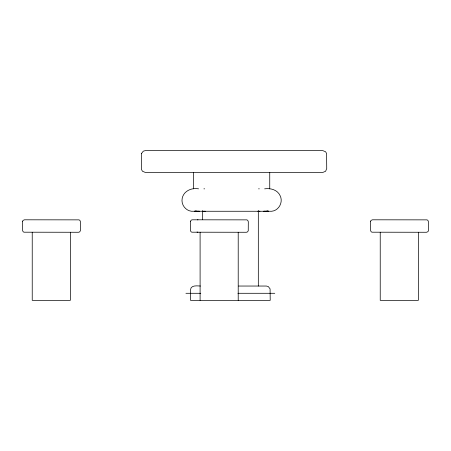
<?xml version="1.0" encoding="UTF-8"?>
<svg xmlns="http://www.w3.org/2000/svg" width="451" height="451" viewBox="0 0 451 451"><rect width="100%" height="100%" fill="white"/><g stroke="black" fill="none" stroke-linecap="round" stroke-linejoin="round"><path stroke-width="0.68" d="M196.258 210.78L194.505 211.248L199.472 211.248L196.878 211.26M197.487 219.862L197.983 219.8M203.908 188.839L204.636 188.834M203.254 211.26L205.368 211.248M198.575 188.834C191.596 187.481 183.405 191.077 182.153 198.62C181.026 204.551 185.508 210.6 191.506 211.26L271.705 211.26C278.881 210.566 283.369 202.172 280.167 195.762C277.528 189.815 270.617 187.949 264.636 188.834M200.447 286.041C197.188 285.889 190.734 284.897 190.502 289.858L190.502 300.343L270.211 300.343L270.081 288.871L268.289 286.554L266.366 286.041L238.585 286.041M185.93 293.291L200.768 293.291M237.925 293.291L274.789 293.291M266.332 211.26L263.739 211.248L268.706 211.248L266.953 210.78M258.575 188.834L259.302 188.839M257.842 211.248L259.956 211.26M197.983 232.271L197.025 232.011M418.348 232.271L418.348 300.343L380.232 300.343L380.232 232.271M269.743 172.395L269.743 188.834M258.322 210.532L258.322 286.041M238.213 232.271L238.213 300.343M202.662 210.532L202.662 219.62M200.097 232.271L200.097 300.343M193.468 172.395L193.468 188.834M70.345 232.271L70.345 300.343L32.23 300.343L32.23 232.271M22.618 221.21L22.55 230.365L23.114 231.713L23.971 232.203L78.53 232.271L79.489 232.011L80.385 230.856L80.447 221.706L79.889 220.359L79.026 219.862L24.467 219.8L23.114 220.359L22.618 221.21M141.507 153.481L141.507 169.565L142.505 171.279L145.222 172.395L322.877 172.395L325.599 171.279L326.727 168.578L326.597 153.481L325.599 151.773L322.877 150.657L145.222 150.657L143.3 151.164L141.507 153.481M190.48 221.21L190.412 230.365L190.976 231.713L191.838 232.203L246.398 232.271L247.357 232.011L248.247 230.856L248.315 221.706L247.751 220.359L246.894 219.862L192.335 219.8L191.371 220.054L190.48 221.21M370.615 221.21L370.553 230.365L371.111 231.713L371.974 232.203L426.533 232.271L427.886 231.713L428.382 230.856L428.45 221.706L427.886 220.359L427.029 219.862L372.47 219.8L371.111 220.359L370.615 221.21"/></g></svg>
